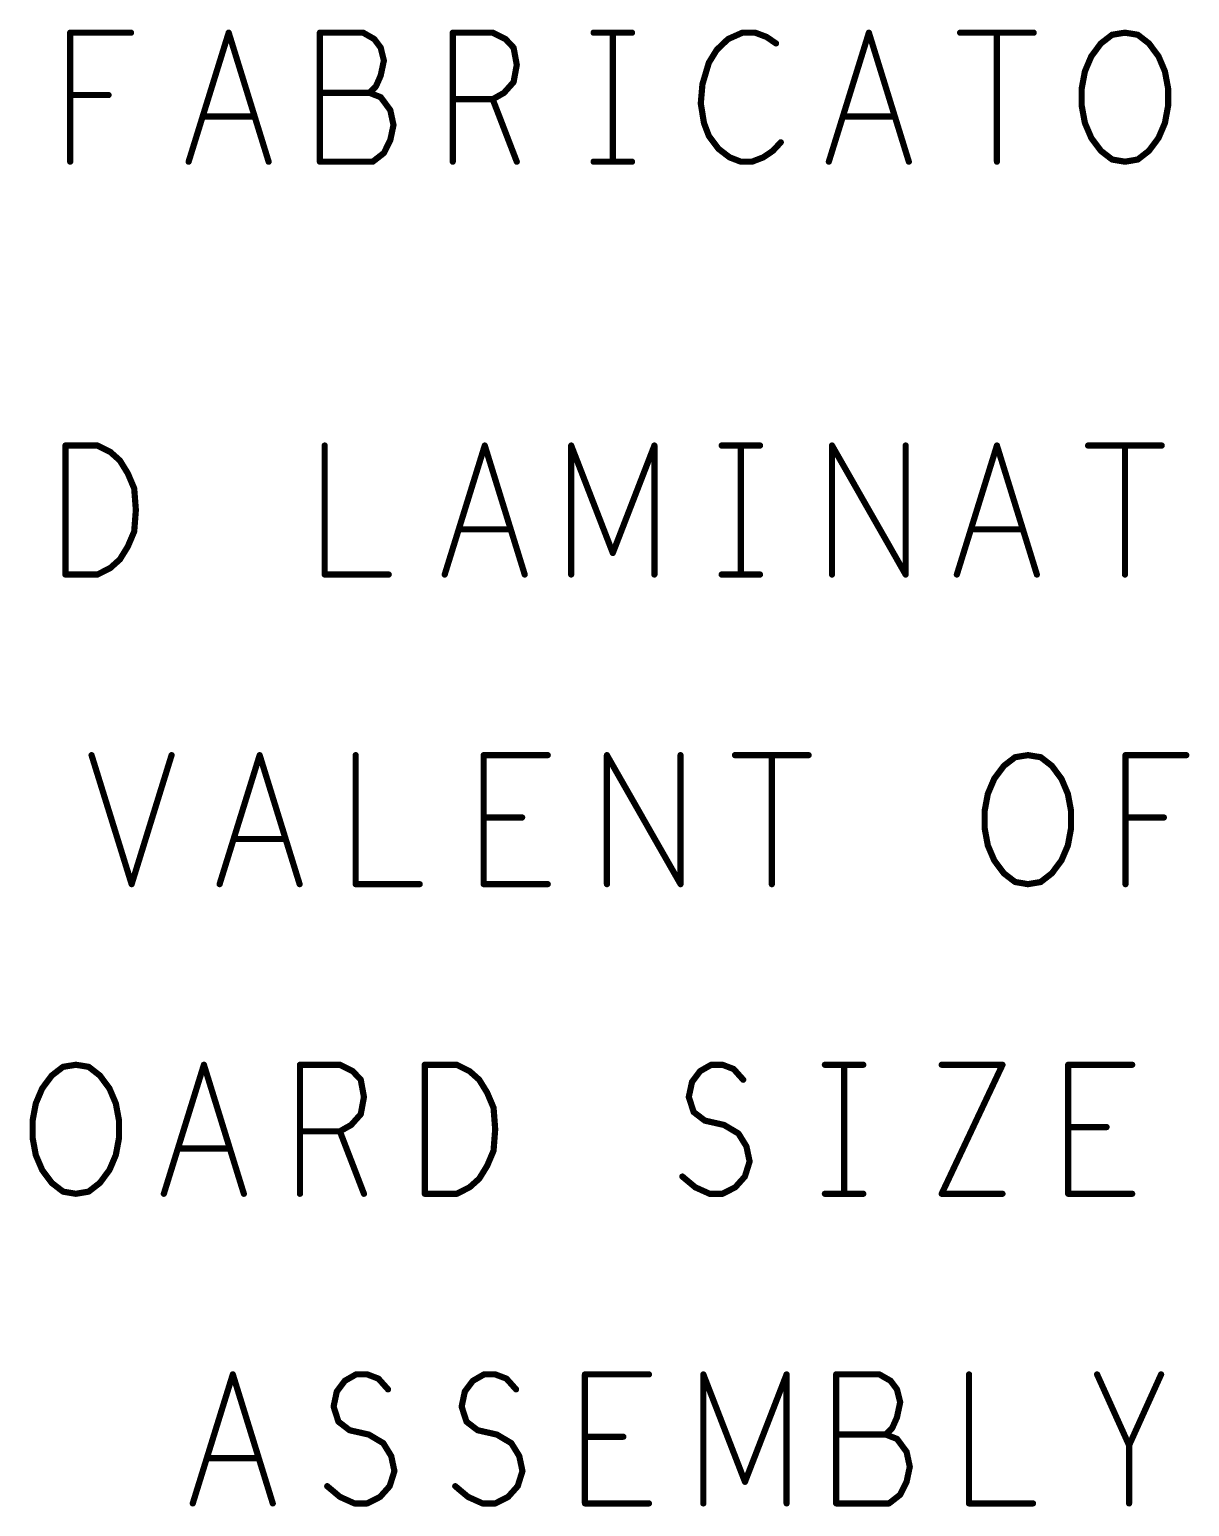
# Model space of a CAD drawing. Extents: x -18 to 16.1, y -6.6 to 15.5.
# Drawn here: x -14.86 to -13.737, y 8.225 to 9.656 of the extents above; entities that cross this region are included whole.
import ezdxf

# ---------------------------------------------------------------- set-up
doc = ezdxf.new("R2010")
doc.units = 0
doc.layers.get('0').update_dxf_attribs({"linetype": 'CONTINUOUS'})
doc.layers.add('FAB', color=13, linetype='CONTINUOUS')

# ---------------------------------------------------------------- blocks, each defined once
blk = doc.blocks.new('ROUND_1')
at = {"const_width": 0.003}
blk.add_lwpolyline([(-0.0015, 0, 1), (0.0015, 0, 1)], format="xyb", close=True, dxfattribs=at)

msp = doc.modelspace()

# ---------------------------------------------------------------- linework, layer by layer
at = {"layer": 'FAB', "const_width": 0.006}
for points in [[(-14.8209, 9.5277), (-14.8209, 9.6527)], [(-14.8209, 9.6527), (-14.762, 9.6527)], [(-14.7062, 9.5277), (-14.6674, 9.6527)], [(-14.6674, 9.6527), (-14.6287, 9.5277)], [(-14.5372, 9.6527), (-14.5791, 9.6527)], [(-14.5791, 9.6527), (-14.5791, 9.5277)], [(-14.5264, 9.6465), (-14.5372, 9.6527)], [(-14.5202, 9.6382), (-14.5264, 9.6465)], [(-14.4504, 9.5277), (-14.4504, 9.6527)], [(-14.4504, 9.6527), (-14.4117, 9.6527)], [(-14.4117, 9.6527), (-14.3993, 9.6465)], [(-14.3993, 9.6465), (-14.3915, 9.6382)], [(-14.314, 9.6527), (-14.2768, 9.6527)], [(-14.2954, 9.6527), (-14.2954, 9.5277)], [(-14.1838, 9.6465), (-14.1947, 9.6361)], [(-14.1699, 9.6527), (-14.1838, 9.6465)], [(-14.1575, 9.6527), (-14.1699, 9.6527)], [(-14.1466, 9.6486), (-14.1575, 9.6527)], [(-14.1373, 9.6423), (-14.1466, 9.6486)], [(-14.0862, 9.5277), (-14.0474, 9.6527)], [(-14.0474, 9.6527), (-14.0087, 9.5277)], [(-13.9591, 9.6527), (-13.8878, 9.6527)], [(-13.9234, 9.6527), (-13.9234, 9.5277)], [(-13.832, 9.6298), (-13.8227, 9.6423)], [(-13.8227, 9.6423), (-13.8118, 9.6507)], [(-13.8118, 9.6507), (-13.7994, 9.6527)], [(-13.7994, 9.6527), (-13.787, 9.6507)], [(-13.787, 9.6507), (-13.7762, 9.6423)], [(-13.7762, 9.6423), (-13.7669, 9.6298)], [(-14.5171, 9.6257), (-14.5202, 9.6382)], [(-14.3915, 9.6382), (-14.3884, 9.6215)], [(-14.1947, 9.6361), (-14.2024, 9.6236)], [(-13.8382, 9.6152), (-13.832, 9.6298)], [(-13.7669, 9.6298), (-13.7607, 9.6152)], [(-14.5202, 9.6111), (-14.5171, 9.6257)], [(-14.3884, 9.6215), (-14.3915, 9.6048)], [(-14.2024, 9.6236), (-14.2086, 9.6027)], [(-13.8413, 9.5986), (-13.8382, 9.6152)], [(-13.7607, 9.6152), (-13.7576, 9.5986)], [(-14.531, 9.5944), (-14.5248, 9.6007)], [(-14.5248, 9.6007), (-14.5202, 9.6111)], [(-14.3915, 9.6048), (-14.4008, 9.5944)], [(-14.2086, 9.6027), (-14.2102, 9.584)], [(-14.7837, 9.5923), (-14.8209, 9.5923)], [(-14.531, 9.5944), (-14.5791, 9.5944)], [(-14.5202, 9.5902), (-14.531, 9.5944)], [(-14.5109, 9.5777), (-14.5202, 9.5902)], [(-14.4117, 9.5882), (-14.4504, 9.5882)], [(-14.4008, 9.5944), (-14.4117, 9.5882)], [(-14.4117, 9.5882), (-14.3884, 9.5277)], [(-13.8413, 9.5819), (-13.8413, 9.5986)], [(-13.7576, 9.5986), (-13.7576, 9.5819)], [(-14.6426, 9.5715), (-14.6922, 9.5715)], [(-14.5078, 9.5632), (-14.5109, 9.5777)], [(-14.2102, 9.584), (-14.2071, 9.5652)], [(-14.0226, 9.5715), (-14.0722, 9.5715)], [(-13.8382, 9.5652), (-13.8413, 9.5819)], [(-13.7576, 9.5819), (-13.7607, 9.5652)], [(-14.5109, 9.5486), (-14.5078, 9.5632)], [(-14.2071, 9.5652), (-14.2024, 9.5527)], [(-13.832, 9.5507), (-13.8382, 9.5652)], [(-13.7607, 9.5652), (-13.7669, 9.5507)], [(-14.5171, 9.5361), (-14.5109, 9.5486)], [(-14.2024, 9.5527), (-14.1931, 9.5402)], [(-14.1404, 9.5382), (-14.1327, 9.5465)], [(-13.8227, 9.5382), (-13.832, 9.5507)], [(-13.7669, 9.5507), (-13.7762, 9.5382)], [(-14.5791, 9.5277), (-14.5279, 9.5277)], [(-14.5279, 9.5277), (-14.5171, 9.5361)], [(-14.314, 9.5277), (-14.2768, 9.5277)], [(-14.1931, 9.5402), (-14.1823, 9.5319)], [(-14.1823, 9.5319), (-14.1714, 9.5277)], [(-14.1714, 9.5277), (-14.1606, 9.5277)], [(-14.1606, 9.5277), (-14.1497, 9.5319)], [(-14.1497, 9.5319), (-14.1404, 9.5382)], [(-13.8118, 9.5298), (-13.8227, 9.5382)], [(-13.7994, 9.5277), (-13.8118, 9.5298)], [(-13.787, 9.5298), (-13.7994, 9.5277)], [(-13.7762, 9.5382), (-13.787, 9.5298)], [(-14.8255, 9.1277), (-14.8255, 9.2527)], [(-14.8255, 9.2527), (-14.7945, 9.2527)], [(-14.7945, 9.2527), (-14.7821, 9.2465)], [(-14.7821, 9.2465), (-14.7728, 9.2382)], [(-14.5744, 9.2527), (-14.5744, 9.1277)], [(-14.4582, 9.1277), (-14.4194, 9.2527)], [(-14.4194, 9.2527), (-14.3807, 9.1277)], [(-14.3357, 9.1277), (-14.3357, 9.2527)], [(-14.3357, 9.2527), (-14.2954, 9.1486)], [(-14.2954, 9.1486), (-14.2551, 9.2527)], [(-14.2551, 9.2527), (-14.2551, 9.1277)], [(-14.19, 9.2527), (-14.1528, 9.2527)], [(-14.1714, 9.2527), (-14.1714, 9.1277)], [(-14.0831, 9.1277), (-14.0831, 9.2527)], [(-14.0831, 9.2527), (-14.0118, 9.1277)], [(-14.0118, 9.1277), (-14.0118, 9.2527)], [(-13.9622, 9.1277), (-13.9234, 9.2527)], [(-13.9234, 9.2527), (-13.8847, 9.1277)], [(-13.8351, 9.2527), (-13.7638, 9.2527)], [(-13.7994, 9.2527), (-13.7994, 9.1277)], [(-14.7728, 9.2382), (-14.7651, 9.2257)], [(-14.7651, 9.2257), (-14.7589, 9.2111)], [(-14.7589, 9.2111), (-14.7573, 9.1902)], [(-14.7573, 9.1902), (-14.7589, 9.1694)], [(-14.3946, 9.1715), (-14.4442, 9.1715)], [(-13.8986, 9.1715), (-13.9482, 9.1715)], [(-14.7589, 9.1694), (-14.7651, 9.1548)], [(-14.7728, 9.1423), (-14.7821, 9.134)], [(-14.7651, 9.1548), (-14.7728, 9.1423)], [(-14.7945, 9.1277), (-14.8255, 9.1277)], [(-14.7821, 9.134), (-14.7945, 9.1277)], [(-14.5744, 9.1277), (-14.5124, 9.1277)], [(-14.19, 9.1277), (-14.1528, 9.1277)], [(-14.8002, 8.9527), (-14.7614, 8.8277)], [(-14.7614, 8.8277), (-14.7227, 8.9527)], [(-14.6762, 8.8277), (-14.6374, 8.9527)], [(-14.6374, 8.9527), (-14.5987, 8.8277)], [(-14.5444, 8.9527), (-14.5444, 8.8277)], [(-14.4204, 8.8277), (-14.4204, 8.9527)], [(-14.4204, 8.9527), (-14.3584, 8.9527)], [(-14.3011, 8.8277), (-14.3011, 8.9527)], [(-14.3011, 8.9527), (-14.2298, 8.8277)], [(-14.2298, 8.8277), (-14.2298, 8.9527)], [(-14.1771, 8.9527), (-14.1058, 8.9527)], [(-14.1414, 8.9527), (-14.1414, 8.8277)], [(-13.926, 8.9298), (-13.9167, 8.9423)], [(-13.9167, 8.9423), (-13.9058, 8.9507)], [(-13.9058, 8.9507), (-13.8934, 8.9527)], [(-13.8934, 8.9527), (-13.881, 8.9507)], [(-13.881, 8.9507), (-13.8702, 8.9423)], [(-13.8702, 8.9423), (-13.8609, 8.9298)], [(-13.7989, 8.8277), (-13.7989, 8.9527)], [(-13.7989, 8.9527), (-13.74, 8.9527)], [(-13.9322, 8.9152), (-13.926, 8.9298)], [(-13.8609, 8.9298), (-13.8547, 8.9152)], [(-13.9353, 8.8986), (-13.9322, 8.9152)], [(-13.8547, 8.9152), (-13.8516, 8.8986)], [(-13.9353, 8.8819), (-13.9353, 8.8986)], [(-13.8516, 8.8986), (-13.8516, 8.8819)], [(-14.3832, 8.8923), (-14.4204, 8.8923)], [(-13.7617, 8.8923), (-13.7989, 8.8923)], [(-14.6126, 8.8715), (-14.6622, 8.8715)], [(-13.9322, 8.8652), (-13.9353, 8.8819)], [(-13.8516, 8.8819), (-13.8547, 8.8652)], [(-13.926, 8.8507), (-13.9322, 8.8652)], [(-13.8547, 8.8652), (-13.8609, 8.8507)], [(-13.9167, 8.8382), (-13.926, 8.8507)], [(-13.8609, 8.8507), (-13.8702, 8.8382)], [(-14.5444, 8.8277), (-14.4824, 8.8277)], [(-14.3584, 8.8277), (-14.4204, 8.8277)], [(-13.9058, 8.8298), (-13.9167, 8.8382)], [(-13.8934, 8.8277), (-13.9058, 8.8298)], [(-13.881, 8.8298), (-13.8934, 8.8277)], [(-13.8702, 8.8382), (-13.881, 8.8298)], [(-14.848, 8.6298), (-14.8387, 8.6423)], [(-14.8387, 8.6423), (-14.8278, 8.6507)], [(-14.8278, 8.6507), (-14.8154, 8.6527)], [(-14.8154, 8.6527), (-14.803, 8.6507)], [(-14.803, 8.6507), (-14.7922, 8.6423)], [(-14.7922, 8.6423), (-14.7829, 8.6298)], [(-14.7302, 8.5277), (-14.6914, 8.6527)], [(-14.6914, 8.6527), (-14.6527, 8.5277)], [(-14.5984, 8.5277), (-14.5984, 8.6527)], [(-14.5984, 8.6527), (-14.5597, 8.6527)], [(-14.5597, 8.6527), (-14.5473, 8.6465)], [(-14.5473, 8.6465), (-14.5395, 8.6382)], [(-14.4775, 8.5277), (-14.4775, 8.6527)], [(-14.4775, 8.6527), (-14.4465, 8.6527)], [(-14.4465, 8.6527), (-14.4341, 8.6465)], [(-14.4341, 8.6465), (-14.4248, 8.6382)], [(-14.2187, 8.6361), (-14.2109, 8.6465)], [(-14.2109, 8.6465), (-14.2001, 8.6527)], [(-14.2001, 8.6527), (-14.1892, 8.6527)], [(-14.1892, 8.6527), (-14.1784, 8.6486)], [(-14.1784, 8.6486), (-14.1691, 8.6382)], [(-14.09, 8.6527), (-14.0528, 8.6527)], [(-14.0714, 8.6527), (-14.0714, 8.5277)], [(-13.9769, 8.6527), (-13.918, 8.6527)], [(-13.918, 8.6527), (-13.9769, 8.5277)], [(-13.8544, 8.5277), (-13.8544, 8.6527)], [(-13.8544, 8.6527), (-13.7924, 8.6527)], [(-14.8542, 8.6152), (-14.848, 8.6298)], [(-14.7829, 8.6298), (-14.7767, 8.6152)], [(-14.5395, 8.6382), (-14.5364, 8.6215)], [(-14.4248, 8.6382), (-14.4171, 8.6257)], [(-14.2218, 8.6215), (-14.2187, 8.6361)], [(-14.8573, 8.5986), (-14.8542, 8.6152)], [(-14.7767, 8.6152), (-14.7736, 8.5986)], [(-14.5364, 8.6215), (-14.5395, 8.6048)], [(-14.4171, 8.6257), (-14.4109, 8.6111)], [(-14.2171, 8.6069), (-14.2218, 8.6215)], [(-14.8573, 8.5819), (-14.8573, 8.5986)], [(-14.7736, 8.5986), (-14.7736, 8.5819)], [(-14.5395, 8.6048), (-14.5488, 8.5944)], [(-14.4109, 8.6111), (-14.4093, 8.5902)], [(-14.2063, 8.5986), (-14.2171, 8.6069)], [(-14.1877, 8.5944), (-14.2063, 8.5986)], [(-14.5597, 8.5882), (-14.5984, 8.5882)], [(-14.5488, 8.5944), (-14.5597, 8.5882)], [(-14.5597, 8.5882), (-14.5364, 8.5277)], [(-14.4093, 8.5902), (-14.4109, 8.5694)], [(-14.1737, 8.5861), (-14.1877, 8.5944)], [(-14.166, 8.5736), (-14.1737, 8.5861)], [(-13.8172, 8.5923), (-13.8544, 8.5923)], [(-14.8542, 8.5652), (-14.8573, 8.5819)], [(-14.7736, 8.5819), (-14.7767, 8.5652)], [(-14.6666, 8.5715), (-14.7162, 8.5715)], [(-14.4109, 8.5694), (-14.4171, 8.5548)], [(-14.1629, 8.559), (-14.166, 8.5736)], [(-14.848, 8.5507), (-14.8542, 8.5652)], [(-14.7767, 8.5652), (-14.7829, 8.5507)], [(-14.4171, 8.5548), (-14.4248, 8.5423)], [(-14.1675, 8.5444), (-14.1629, 8.559)], [(-14.8387, 8.5382), (-14.848, 8.5507)], [(-14.7829, 8.5507), (-14.7922, 8.5382)], [(-14.4248, 8.5423), (-14.4341, 8.534)], [(-14.228, 8.5444), (-14.2156, 8.534)], [(-14.1768, 8.534), (-14.1675, 8.5444)], [(-14.8278, 8.5298), (-14.8387, 8.5382)], [(-14.8154, 8.5277), (-14.8278, 8.5298)], [(-14.803, 8.5298), (-14.8154, 8.5277)], [(-14.7922, 8.5382), (-14.803, 8.5298)], [(-14.4465, 8.5277), (-14.4775, 8.5277)], [(-14.4341, 8.534), (-14.4465, 8.5277)], [(-14.2156, 8.534), (-14.2016, 8.5277)], [(-14.2016, 8.5277), (-14.1892, 8.5277)], [(-14.1892, 8.5277), (-14.1768, 8.534)], [(-14.09, 8.5277), (-14.0528, 8.5277)], [(-13.9769, 8.5277), (-13.918, 8.5277)], [(-13.7924, 8.5277), (-13.8544, 8.5277)], [(-14.7022, 8.2277), (-14.6634, 8.3527)], [(-14.6634, 8.3527), (-14.6247, 8.2277)], [(-14.5627, 8.3361), (-14.5549, 8.3465)], [(-14.5549, 8.3465), (-14.5441, 8.3527)], [(-14.5441, 8.3527), (-14.5332, 8.3527)], [(-14.5332, 8.3527), (-14.5224, 8.3486)], [(-14.5224, 8.3486), (-14.5131, 8.3382)], [(-14.4387, 8.3361), (-14.4309, 8.3465)], [(-14.4309, 8.3465), (-14.4201, 8.3527)], [(-14.4201, 8.3527), (-14.4092, 8.3527)], [(-14.4092, 8.3527), (-14.3984, 8.3486)], [(-14.3984, 8.3486), (-14.3891, 8.3382)], [(-14.3224, 8.2277), (-14.3224, 8.3527)], [(-14.3224, 8.3527), (-14.2604, 8.3527)], [(-14.2077, 8.2277), (-14.2077, 8.3527)], [(-14.2077, 8.3527), (-14.1674, 8.2486)], [(-14.1674, 8.2486), (-14.1271, 8.3527)], [(-14.1271, 8.3527), (-14.1271, 8.2277)], [(-14.0372, 8.3527), (-14.0791, 8.3527)], [(-14.0791, 8.3527), (-14.0791, 8.2277)], [(-14.0264, 8.3465), (-14.0372, 8.3527)], [(-14.0202, 8.3382), (-14.0264, 8.3465)], [(-13.9504, 8.3527), (-13.9504, 8.2277)], [(-13.7954, 8.284), (-13.8264, 8.3527)], [(-13.7644, 8.3527), (-13.7954, 8.284)], [(-14.5658, 8.3215), (-14.5627, 8.3361)], [(-14.4418, 8.3215), (-14.4387, 8.3361)], [(-14.0171, 8.3257), (-14.0202, 8.3382)], [(-14.0202, 8.3111), (-14.0171, 8.3257)], [(-14.5611, 8.3069), (-14.5658, 8.3215)], [(-14.4371, 8.3069), (-14.4418, 8.3215)], [(-14.5503, 8.2986), (-14.5611, 8.3069)], [(-14.5317, 8.2944), (-14.5503, 8.2986)], [(-14.4263, 8.2986), (-14.4371, 8.3069)], [(-14.4077, 8.2944), (-14.4263, 8.2986)], [(-14.031, 8.2944), (-14.0248, 8.3007)], [(-14.0248, 8.3007), (-14.0202, 8.3111)], [(-14.5177, 8.2861), (-14.5317, 8.2944)], [(-14.51, 8.2736), (-14.5177, 8.2861)], [(-14.3937, 8.2861), (-14.4077, 8.2944)], [(-14.386, 8.2736), (-14.3937, 8.2861)], [(-14.2852, 8.2923), (-14.3224, 8.2923)], [(-14.031, 8.2944), (-14.0791, 8.2944)], [(-14.0202, 8.2902), (-14.031, 8.2944)], [(-14.0109, 8.2777), (-14.0202, 8.2902)], [(-13.7954, 8.2277), (-13.7954, 8.284)], [(-14.6386, 8.2715), (-14.6882, 8.2715)], [(-14.5069, 8.259), (-14.51, 8.2736)], [(-14.3829, 8.259), (-14.386, 8.2736)], [(-14.0078, 8.2632), (-14.0109, 8.2777)], [(-14.5115, 8.2444), (-14.5069, 8.259)], [(-14.3875, 8.2444), (-14.3829, 8.259)], [(-14.0109, 8.2486), (-14.0078, 8.2632)], [(-14.572, 8.2444), (-14.5596, 8.234)], [(-14.5208, 8.234), (-14.5115, 8.2444)], [(-14.448, 8.2444), (-14.4356, 8.234)], [(-14.3968, 8.234), (-14.3875, 8.2444)], [(-14.0171, 8.2361), (-14.0109, 8.2486)], [(-14.5596, 8.234), (-14.5456, 8.2277)], [(-14.5456, 8.2277), (-14.5332, 8.2277)], [(-14.5332, 8.2277), (-14.5208, 8.234)], [(-14.4356, 8.234), (-14.4216, 8.2277)], [(-14.4216, 8.2277), (-14.4092, 8.2277)], [(-14.4092, 8.2277), (-14.3968, 8.234)], [(-14.2604, 8.2277), (-14.3224, 8.2277)], [(-14.0791, 8.2277), (-14.0279, 8.2277)], [(-14.0279, 8.2277), (-14.0171, 8.2361)], [(-13.9504, 8.2277), (-13.8884, 8.2277)]]:
    msp.add_lwpolyline(points, dxfattribs=at)

# ---------------------------------------------------------------- block references
at = {"layer": 'FAB'}
for p in [(-14.8209, 9.6527), (-14.8209, 9.6527), (-14.762, 9.6527), (-14.6674, 9.6527), (-14.6674, 9.6527), (-14.5791, 9.6527), (-14.5791, 9.6527), (-14.5372, 9.6527), (-14.5372, 9.6527), (-14.5264, 9.6465), (-14.5264, 9.6465), (-14.4504, 9.6527), (-14.4504, 9.6527), (-14.4117, 9.6527), (-14.4117, 9.6527), (-14.3993, 9.6465), (-14.3993, 9.6465), (-14.314, 9.6527), (-14.2954, 9.6527), (-14.2768, 9.6527), (-14.1838, 9.6465), (-14.1838, 9.6465), (-14.1699, 9.6527), (-14.1699, 9.6527), (-14.1575, 9.6527), (-14.1575, 9.6527), (-14.1466, 9.6486), (-14.1466, 9.6486), (-14.1373, 9.6423), (-14.0474, 9.6527), (-14.0474, 9.6527), (-13.9591, 9.6527), (-13.9234, 9.6527), (-13.8878, 9.6527), (-13.8227, 9.6423), (-13.8227, 9.6423), (-13.8118, 9.6507), (-13.8118, 9.6507), (-13.7994, 9.6527), (-13.7994, 9.6527), (-13.787, 9.6507), (-13.787, 9.6507), (-13.7762, 9.6423), (-13.7762, 9.6423), (-14.5202, 9.6382), (-14.5202, 9.6382), (-14.3915, 9.6382), (-14.3915, 9.6382), (-14.1947, 9.6361), (-14.1947, 9.6361), (-13.832, 9.6298), (-13.832, 9.6298), (-13.7669, 9.6298), (-13.7669, 9.6298), (-14.5171, 9.6257), (-14.5171, 9.6257), (-14.3884, 9.6215), (-14.3884, 9.6215), (-14.2024, 9.6236), (-14.2024, 9.6236), (-13.8382, 9.6152), (-13.8382, 9.6152), (-13.7607, 9.6152), (-13.7607, 9.6152), (-14.5248, 9.6007), (-14.5248, 9.6007), (-14.5202, 9.6111), (-14.5202, 9.6111), (-14.3915, 9.6048), (-14.3915, 9.6048), (-14.2086, 9.6027), (-14.2086, 9.6027), (-14.8209, 9.5923), (-14.7837, 9.5923), (-14.5791, 9.5944), (-14.531, 9.5944), (-14.531, 9.5944), (-14.531, 9.5944), (-14.5202, 9.5902), (-14.5202, 9.5902), (-14.4504, 9.5882), (-14.4117, 9.5882), (-14.4117, 9.5882), (-14.4117, 9.5882), (-14.4008, 9.5944), (-14.4008, 9.5944), (-13.8413, 9.5986), (-13.8413, 9.5986), (-13.7576, 9.5986), (-13.7576, 9.5986), (-14.6922, 9.5715), (-14.6426, 9.5715), (-14.5109, 9.5777), (-14.5109, 9.5777), (-14.2102, 9.584), (-14.2102, 9.584), (-14.0722, 9.5715), (-14.0226, 9.5715), (-13.8413, 9.5819), (-13.8413, 9.5819), (-13.7576, 9.5819), (-13.7576, 9.5819), (-14.5078, 9.5632), (-14.5078, 9.5632), (-14.2071, 9.5652), (-14.2071, 9.5652), (-13.8382, 9.5652), (-13.8382, 9.5652), (-13.7607, 9.5652), (-13.7607, 9.5652), (-14.5109, 9.5486), (-14.5109, 9.5486), (-14.2024, 9.5527), (-14.2024, 9.5527), (-14.1327, 9.5465), (-13.832, 9.5507), (-13.832, 9.5507), (-13.7669, 9.5507), (-13.7669, 9.5507), (-14.8209, 9.5277), (-14.7062, 9.5277), (-14.6287, 9.5277), (-14.5791, 9.5277), (-14.5791, 9.5277), (-14.5279, 9.5277), (-14.5279, 9.5277), (-14.5171, 9.5361), (-14.5171, 9.5361), (-14.4504, 9.5277), (-14.3884, 9.5277), (-14.314, 9.5277), (-14.2954, 9.5277), (-14.2768, 9.5277), (-14.1931, 9.5402), (-14.1931, 9.5402), (-14.1823, 9.5319), (-14.1823, 9.5319), (-14.1714, 9.5277), (-14.1714, 9.5277), (-14.1606, 9.5277), (-14.1606, 9.5277), (-14.1497, 9.5319), (-14.1497, 9.5319), (-14.1404, 9.5382), (-14.1404, 9.5382), (-14.0862, 9.5277), (-14.0087, 9.5277), (-13.9234, 9.5277), (-13.8227, 9.5382), (-13.8227, 9.5382), (-13.8118, 9.5298), (-13.8118, 9.5298), (-13.7994, 9.5277), (-13.7994, 9.5277), (-13.787, 9.5298), (-13.787, 9.5298), (-13.7762, 9.5382), (-13.7762, 9.5382), (-14.8255, 9.2527), (-14.8255, 9.2527), (-14.7945, 9.2527), (-14.7945, 9.2527), (-14.7821, 9.2465), (-14.7821, 9.2465), (-14.5744, 9.2527), (-14.4194, 9.2527), (-14.4194, 9.2527), (-14.3357, 9.2527), (-14.3357, 9.2527), (-14.2551, 9.2527), (-14.2551, 9.2527), (-14.19, 9.2527), (-14.1714, 9.2527), (-14.1528, 9.2527), (-14.0831, 9.2527), (-14.0831, 9.2527), (-14.0118, 9.2527), (-13.9234, 9.2527), (-13.9234, 9.2527), (-13.8351, 9.2527), (-13.7994, 9.2527), (-13.7638, 9.2527), (-14.7728, 9.2382), (-14.7728, 9.2382), (-14.7651, 9.2257), (-14.7651, 9.2257), (-14.7589, 9.2111), (-14.7589, 9.2111), (-14.7573, 9.1902), (-14.7573, 9.1902), (-14.4442, 9.1715), (-14.3946, 9.1715), (-13.9482, 9.1715), (-13.8986, 9.1715), (-14.7589, 9.1694), (-14.7589, 9.1694), (-14.7728, 9.1423), (-14.7728, 9.1423), (-14.7651, 9.1548), (-14.7651, 9.1548), (-14.2954, 9.1486), (-14.2954, 9.1486), (-14.8255, 9.1277), (-14.8255, 9.1277), (-14.7945, 9.1277), (-14.7945, 9.1277), (-14.7821, 9.134), (-14.7821, 9.134), (-14.5744, 9.1277), (-14.5744, 9.1277), (-14.5124, 9.1277), (-14.4582, 9.1277), (-14.3807, 9.1277), (-14.3357, 9.1277), (-14.2551, 9.1277), (-14.19, 9.1277), (-14.1714, 9.1277), (-14.1528, 9.1277), (-14.0831, 9.1277), (-14.0118, 9.1277), (-14.0118, 9.1277), (-13.9622, 9.1277), (-13.8847, 9.1277), (-13.7994, 9.1277), (-14.8002, 8.9527), (-14.7227, 8.9527), (-14.6374, 8.9527), (-14.6374, 8.9527), (-14.5444, 8.9527), (-14.4204, 8.9527), (-14.4204, 8.9527), (-14.3584, 8.9527), (-14.3011, 8.9527), (-14.3011, 8.9527), (-14.2298, 8.9527), (-14.1771, 8.9527), (-14.1414, 8.9527), (-14.1058, 8.9527), (-13.9167, 8.9423), (-13.9167, 8.9423), (-13.9058, 8.9507), (-13.9058, 8.9507), (-13.8934, 8.9527), (-13.8934, 8.9527), (-13.881, 8.9507), (-13.881, 8.9507), (-13.8702, 8.9423), (-13.8702, 8.9423), (-13.7989, 8.9527), (-13.7989, 8.9527), (-13.74, 8.9527), (-13.926, 8.9298), (-13.926, 8.9298), (-13.8609, 8.9298), (-13.8609, 8.9298), (-13.9322, 8.9152), (-13.9322, 8.9152), (-13.8547, 8.9152), (-13.8547, 8.9152), (-13.9353, 8.8986), (-13.9353, 8.8986), (-13.8516, 8.8986), (-13.8516, 8.8986), (-14.4204, 8.8923), (-14.3832, 8.8923), (-13.7989, 8.8923), (-13.7617, 8.8923), (-14.6622, 8.8715), (-14.6126, 8.8715), (-13.9353, 8.8819), (-13.9353, 8.8819), (-13.8516, 8.8819), (-13.8516, 8.8819), (-13.9322, 8.8652), (-13.9322, 8.8652), (-13.8547, 8.8652), (-13.8547, 8.8652), (-13.926, 8.8507), (-13.926, 8.8507), (-13.8609, 8.8507), (-13.8609, 8.8507), (-14.7614, 8.8277), (-14.7614, 8.8277), (-14.6762, 8.8277), (-14.5987, 8.8277), (-14.5444, 8.8277), (-14.5444, 8.8277), (-14.4824, 8.8277), (-14.4204, 8.8277), (-14.4204, 8.8277), (-14.3584, 8.8277), (-14.3011, 8.8277), (-14.2298, 8.8277), (-14.2298, 8.8277), (-14.1414, 8.8277), (-13.9167, 8.8382), (-13.9167, 8.8382), (-13.9058, 8.8298), (-13.9058, 8.8298), (-13.8934, 8.8277), (-13.8934, 8.8277), (-13.881, 8.8298), (-13.881, 8.8298), (-13.8702, 8.8382), (-13.8702, 8.8382), (-13.7989, 8.8277), (-14.8387, 8.6423), (-14.8387, 8.6423), (-14.8278, 8.6507), (-14.8278, 8.6507), (-14.8154, 8.6527), (-14.8154, 8.6527), (-14.803, 8.6507), (-14.803, 8.6507), (-14.7922, 8.6423), (-14.7922, 8.6423), (-14.6914, 8.6527), (-14.6914, 8.6527), (-14.5984, 8.6527), (-14.5984, 8.6527), (-14.5597, 8.6527), (-14.5597, 8.6527), (-14.5473, 8.6465), (-14.5473, 8.6465), (-14.4775, 8.6527), (-14.4775, 8.6527), (-14.4465, 8.6527), (-14.4465, 8.6527), (-14.4341, 8.6465), (-14.4341, 8.6465), (-14.2109, 8.6465), (-14.2109, 8.6465), (-14.2001, 8.6527), (-14.2001, 8.6527), (-14.1892, 8.6527), (-14.1892, 8.6527), (-14.1784, 8.6486), (-14.1784, 8.6486), (-14.09, 8.6527), (-14.0714, 8.6527), (-14.0528, 8.6527), (-13.9769, 8.6527), (-13.918, 8.6527), (-13.918, 8.6527), (-13.8544, 8.6527), (-13.8544, 8.6527), (-13.7924, 8.6527), (-14.848, 8.6298), (-14.848, 8.6298), (-14.7829, 8.6298), (-14.7829, 8.6298), (-14.5395, 8.6382), (-14.5395, 8.6382), (-14.4248, 8.6382), (-14.4248, 8.6382), (-14.2187, 8.6361), (-14.2187, 8.6361), (-14.1691, 8.6382), (-14.8542, 8.6152), (-14.8542, 8.6152), (-14.7767, 8.6152), (-14.7767, 8.6152), (-14.5364, 8.6215), (-14.5364, 8.6215), (-14.4171, 8.6257), (-14.4171, 8.6257), (-14.2218, 8.6215), (-14.2218, 8.6215), (-14.8573, 8.5986), (-14.8573, 8.5986), (-14.7736, 8.5986), (-14.7736, 8.5986), (-14.5395, 8.6048), (-14.5395, 8.6048), (-14.4109, 8.6111), (-14.4109, 8.6111), (-14.2171, 8.6069), (-14.2171, 8.6069), (-14.2063, 8.5986), (-14.2063, 8.5986), (-14.5984, 8.5882), (-14.5597, 8.5882), (-14.5597, 8.5882), (-14.5597, 8.5882), (-14.5488, 8.5944), (-14.5488, 8.5944), (-14.4093, 8.5902), (-14.4093, 8.5902), (-14.1877, 8.5944), (-14.1877, 8.5944), (-14.1737, 8.5861), (-14.1737, 8.5861), (-13.8544, 8.5923), (-13.8172, 8.5923), (-14.8573, 8.5819), (-14.8573, 8.5819), (-14.7736, 8.5819), (-14.7736, 8.5819), (-14.7162, 8.5715), (-14.6666, 8.5715), (-14.4109, 8.5694), (-14.4109, 8.5694), (-14.166, 8.5736), (-14.166, 8.5736), (-14.8542, 8.5652), (-14.8542, 8.5652), (-14.7767, 8.5652), (-14.7767, 8.5652), (-14.4171, 8.5548), (-14.4171, 8.5548), (-14.1629, 8.559), (-14.1629, 8.559), (-14.848, 8.5507), (-14.848, 8.5507), (-14.7829, 8.5507), (-14.7829, 8.5507), (-14.4248, 8.5423), (-14.4248, 8.5423), (-14.228, 8.5444), (-14.1675, 8.5444), (-14.1675, 8.5444), (-14.8387, 8.5382), (-14.8387, 8.5382), (-14.8278, 8.5298), (-14.8278, 8.5298), (-14.8154, 8.5277), (-14.8154, 8.5277), (-14.803, 8.5298), (-14.803, 8.5298), (-14.7922, 8.5382), (-14.7922, 8.5382), (-14.7302, 8.5277), (-14.6527, 8.5277), (-14.5984, 8.5277), (-14.5364, 8.5277), (-14.4775, 8.5277), (-14.4775, 8.5277), (-14.4465, 8.5277), (-14.4465, 8.5277), (-14.4341, 8.534), (-14.4341, 8.534), (-14.2156, 8.534), (-14.2156, 8.534), (-14.2016, 8.5277), (-14.2016, 8.5277), (-14.1892, 8.5277), (-14.1892, 8.5277), (-14.1768, 8.534), (-14.1768, 8.534), (-14.09, 8.5277), (-14.0714, 8.5277), (-14.0528, 8.5277), (-13.9769, 8.5277), (-13.9769, 8.5277), (-13.918, 8.5277), (-13.8544, 8.5277), (-13.8544, 8.5277), (-13.7924, 8.5277), (-14.6634, 8.3527), (-14.6634, 8.3527), (-14.5549, 8.3465), (-14.5549, 8.3465), (-14.5441, 8.3527), (-14.5441, 8.3527), (-14.5332, 8.3527), (-14.5332, 8.3527), (-14.5224, 8.3486), (-14.5224, 8.3486), (-14.4309, 8.3465), (-14.4309, 8.3465), (-14.4201, 8.3527), (-14.4201, 8.3527), (-14.4092, 8.3527), (-14.4092, 8.3527), (-14.3984, 8.3486), (-14.3984, 8.3486), (-14.3224, 8.3527), (-14.3224, 8.3527), (-14.2604, 8.3527), (-14.2077, 8.3527), (-14.2077, 8.3527), (-14.1271, 8.3527), (-14.1271, 8.3527), (-14.0791, 8.3527), (-14.0791, 8.3527), (-14.0372, 8.3527), (-14.0372, 8.3527), (-14.0264, 8.3465), (-14.0264, 8.3465), (-13.9504, 8.3527), (-13.8264, 8.3527), (-13.7644, 8.3527), (-14.5627, 8.3361), (-14.5627, 8.3361), (-14.5131, 8.3382), (-14.4387, 8.3361), (-14.4387, 8.3361), (-14.3891, 8.3382), (-14.0202, 8.3382), (-14.0202, 8.3382), (-14.0171, 8.3257), (-14.0171, 8.3257), (-14.5658, 8.3215), (-14.5658, 8.3215), (-14.4418, 8.3215), (-14.4418, 8.3215), (-14.5611, 8.3069), (-14.5611, 8.3069), (-14.5503, 8.2986), (-14.5503, 8.2986), (-14.4371, 8.3069), (-14.4371, 8.3069), (-14.4263, 8.2986), (-14.4263, 8.2986), (-14.0248, 8.3007), (-14.0248, 8.3007), (-14.0202, 8.3111), (-14.0202, 8.3111), (-14.5317, 8.2944), (-14.5317, 8.2944), (-14.5177, 8.2861), (-14.5177, 8.2861), (-14.4077, 8.2944), (-14.4077, 8.2944), (-14.3937, 8.2861), (-14.3937, 8.2861), (-14.3224, 8.2923), (-14.2852, 8.2923), (-14.0791, 8.2944), (-14.031, 8.2944), (-14.031, 8.2944), (-14.031, 8.2944), (-14.0202, 8.2902), (-14.0202, 8.2902), (-13.7954, 8.284), (-13.7954, 8.284), (-13.7954, 8.284), (-14.6882, 8.2715), (-14.6386, 8.2715), (-14.51, 8.2736), (-14.51, 8.2736), (-14.386, 8.2736), (-14.386, 8.2736), (-14.0109, 8.2777), (-14.0109, 8.2777), (-14.5069, 8.259), (-14.5069, 8.259), (-14.3829, 8.259), (-14.3829, 8.259), (-14.0078, 8.2632), (-14.0078, 8.2632), (-14.572, 8.2444), (-14.5115, 8.2444), (-14.5115, 8.2444), (-14.448, 8.2444), (-14.3875, 8.2444), (-14.3875, 8.2444), (-14.1674, 8.2486), (-14.1674, 8.2486), (-14.0109, 8.2486), (-14.0109, 8.2486), (-14.7022, 8.2277), (-14.6247, 8.2277), (-14.5596, 8.234), (-14.5596, 8.234), (-14.5456, 8.2277), (-14.5456, 8.2277), (-14.5332, 8.2277), (-14.5332, 8.2277), (-14.5208, 8.234), (-14.5208, 8.234), (-14.4356, 8.234), (-14.4356, 8.234), (-14.4216, 8.2277), (-14.4216, 8.2277), (-14.4092, 8.2277), (-14.4092, 8.2277), (-14.3968, 8.234), (-14.3968, 8.234), (-14.3224, 8.2277), (-14.3224, 8.2277), (-14.2604, 8.2277), (-14.2077, 8.2277), (-14.1271, 8.2277), (-14.0791, 8.2277), (-14.0791, 8.2277), (-14.0279, 8.2277), (-14.0279, 8.2277), (-14.0171, 8.2361), (-14.0171, 8.2361), (-13.9504, 8.2277), (-13.9504, 8.2277), (-13.8884, 8.2277), (-13.7954, 8.2277)]:
    msp.add_blockref('ROUND_1', p, dxfattribs=at)

doc.saveas('drawing.dxf')
